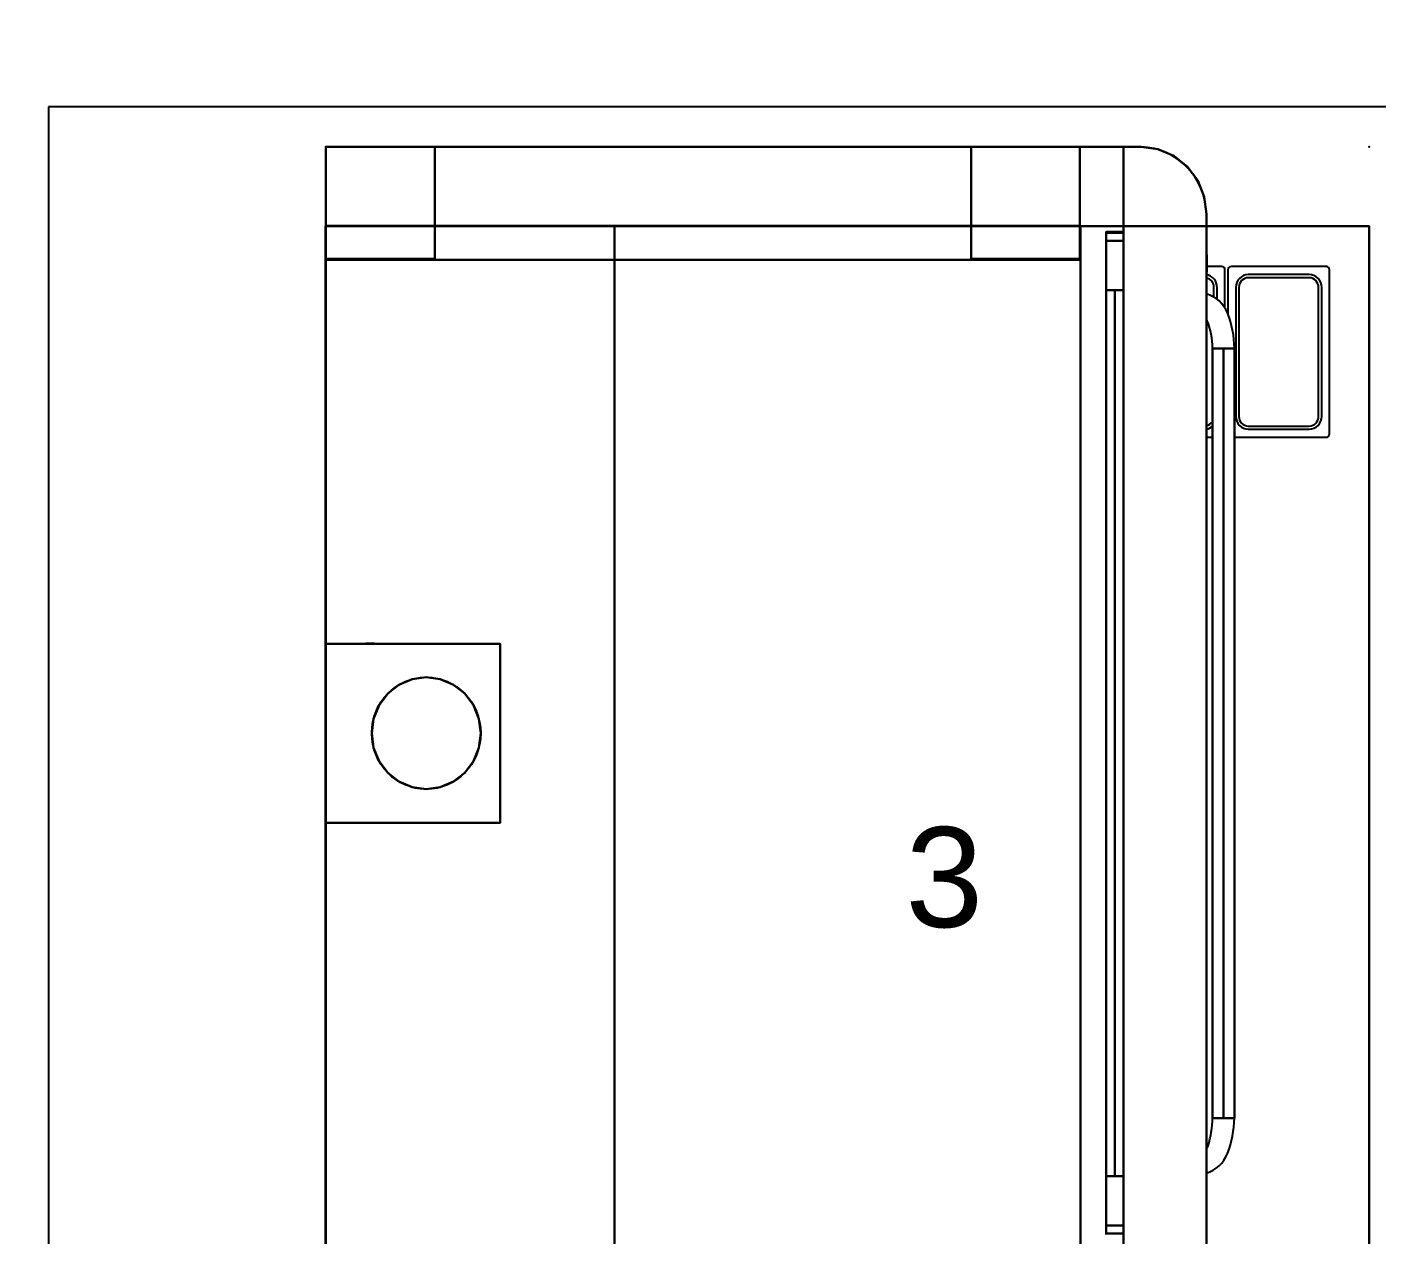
# Model space of a CAD drawing. Header units: millimetres. Extents: x 45 to 25350, y 77 to 5059.
# Drawn here: x 22147.4 to 22316, y 4208.2 to 4359.1 of the extents above; entities that cross this region are included whole.
import ezdxf
from ezdxf.enums import TextEntityAlignment as Align

# ---------------------------------------------------------------- set-up
doc = ezdxf.new("R2010")
doc.units = ezdxf.units.MM
doc.header["$LTSCALE"] = 5
for name, color, linetype in [('200-EquipBlack-3d', 250, 'Continuous'), ('200-EquipBorder-2d', 9, 'Continuous'), ('200-EquipGlass-3D', 140, 'Continuous'), ('200-EquipID-2d', 7, 'Continuous'), ('200-EquipInternal-2d', 252, 'Continuous'), ('200-EquipOrange-3d', 30, 'Continuous'), ('200-EquipRed-3d', 1, 'Continuous'), ('200-EquipSteel-3d', 9, 'Continuous'), ('200-EquipYellow-3D', 2, 'Continuous'), ('HG-001 Duvar', 6, 'Continuous')]:
    doc.layers.add(name, color=color, linetype=linetype)
doc.layers.add('200-InsPoint-3D', color=3, linetype='Continuous', plot=False)
doc.styles.add('ARIAL', font='ARIALUNI.TTF', dxfattribs={"height": 1})
doc.styles.add('ROMANS', font='micross.ttf')

# ---------------------------------------------------------------- blocks, each defined once
blk = doc.blocks.new('SVE_DOOR_P600')
at = {"layer": '200-EquipGlass-3D', "extrusion": (0, -1, 0)}
for p, q in [((181, -10.1, -61.4), (159.8, -10.1, -82.6)), ((173.2, -10.1, -62.1), (160.5, -10.1, -74.9)), ((180.3, -10.1, -69.2), (167.6, -10.1, -81.9)), ((888.3, -10.1, -91.4), (867.1, -10.1, -112.6)), ((880.5, -10.1, -92.1), (867.8, -10.1, -104.8)), ((887.6, -10.1, -99.2), (874.8, -10.1, -111.9))]:
    blk.add_line(p, q, dxfattribs=at)
at = {"layer": '200-EquipGlass-3D'}
blk.add_3dface([(55, -10, -137.9), (1045, -10, -137.9), (1045, -10, -46.4), (55, -10, -46.4)], dxfattribs=at)
at = {"layer": '200-EquipSteel-3d', "extrusion": (-1, 0, 0)}
blk.add_circle((134.6, -222.5, -120.1), 12.5, dxfattribs=at)
at = {"layer": '200-EquipSteel-3d'}
for points, invisible_edges in [([(1100, 0), (1045, 0, -46.4), (55, 0, -46.4), (0, 0)], 5), ([(0, 0, -192.8), (55, 0, -137.9), (1045, 0, -137.9), (1100, 0, -192.8)], 5), ([(0, 0), (55, 0, -46.4), (55, 0, -137.9), (0, 0, -192.8)], 5), ([(1045, 0, -137.9), (1045, 0, -46.4), (1100, 0), (1100, 0, -192.8)], 10), ([(1100, -20), (1045, -20, -46.4), (55, -20, -46.4), (0, -20)], 5), ([(0, -20, -192.8), (55, -20, -137.9), (1045, -20, -137.9), (1100, -20, -192.8)], 5), ([(0, -20), (55, -20, -46.4), (55, -20, -137.9), (0, -20, -192.8)], 5), ([(1045, -20, -137.9), (1045, -20, -46.4), (1100, -20), (1100, -20, -192.8)], 10), ([(120.1, -122.5, -219.3), (979.9, -122.5, -219.3), (979.9, -122.1, -222.5), (120.1, -122.1, -222.5)], 1), ([(120.1, -122.1, -222.5), (979.9, -122.1, -222.5), (979.9, -122.5, -225.8), (120.1, -122.5, -225.8)], 4), ([(120.1, -123.8, -216.3), (979.9, -123.8, -216.3), (979.9, -122.5, -219.3), (120.1, -122.5, -219.3)], 5), ([(120.1, -122.5, -225.8), (979.9, -122.5, -225.8), (979.9, -123.8, -228.8), (120.1, -123.8, -228.8)], 5), ([(120.1, -125.8, -213.7), (979.9, -125.8, -213.7), (979.9, -123.8, -216.3), (120.1, -123.8, -216.3)], 5), ([(120.1, -123.8, -228.8), (979.9, -123.8, -228.8), (979.9, -125.8, -231.4), (120.1, -125.8, -231.4)], 5), ([(120.1, -128.3, -211.7), (979.9, -128.3, -211.7), (979.9, -125.8, -213.7), (120.1, -125.8, -213.7)], 5), ([(120.1, -125.8, -231.4), (979.9, -125.8, -231.4), (979.9, -128.3, -233.4), (120.1, -128.3, -233.4)], 5), ([(120.1, -131.4, -210.5), (979.9, -131.4, -210.5), (979.9, -128.3, -211.7), (120.1, -128.3, -211.7)], 5), ([(120.1, -128.3, -233.4), (979.9, -128.3, -233.4), (979.9, -131.4, -234.6), (120.1, -131.4, -234.6)], 5), ([(120.1, -134.6, -210), (979.9, -134.6, -210), (979.9, -131.4, -210.5), (120.1, -131.4, -210.5)], 4), ([(120.1, -131.4, -234.6), (979.9, -131.4, -234.6), (979.9, -134.6, -235), (120.1, -134.6, -235)], 1), ([(120.1, -137.8, -210.5), (979.9, -137.8, -210.5), (979.9, -134.6, -210), (120.1, -134.6, -210)], 1), ([(120.1, -134.6, -235), (979.9, -134.6, -235), (979.9, -137.8, -234.6), (120.1, -137.8, -234.6)], 4), ([(120.1, -140.8, -211.7), (979.9, -140.8, -211.7), (979.9, -137.8, -210.5), (120.1, -137.8, -210.5)], 5), ([(120.1, -137.8, -234.6), (979.9, -137.8, -234.6), (979.9, -140.8, -233.4), (120.1, -140.8, -233.4)], 5), ([(120.1, -143.4, -213.7), (979.9, -143.4, -213.7), (979.9, -140.8, -211.7), (120.1, -140.8, -211.7)], 5), ([(120.1, -140.8, -233.4), (979.9, -140.8, -233.4), (979.9, -143.4, -231.4), (120.1, -143.4, -231.4)], 5), ([(120.1, -145.4, -216.3), (979.9, -145.4, -216.3), (979.9, -143.4, -213.7), (120.1, -143.4, -213.7)], 5), ([(120.1, -143.4, -231.4), (979.9, -143.4, -231.4), (979.9, -145.4, -228.8), (120.1, -145.4, -228.8)], 5), ([(120.1, -146.7, -219.3), (979.9, -146.7, -219.3), (979.9, -145.4, -216.3), (120.1, -145.4, -216.3)], 5), ([(120.1, -145.4, -228.8), (979.9, -145.4, -228.8), (979.9, -146.7, -225.8), (120.1, -146.7, -225.8)], 5), ([(120.1, -147.1, -222.5), (979.9, -147.1, -222.5), (979.9, -146.7, -219.3), (120.1, -146.7, -219.3)], 4), ([(120.1, -146.7, -225.8), (979.9, -146.7, -225.8), (979.9, -147.1, -222.5), (120.1, -147.1, -222.5)], 1)]:
    blk.add_3dface(points, dxfattribs=dict(at, invisible_edges=invisible_edges))
for points in [[(0, 0), (0, -20), (1100, -20), (1100, 0)], [(1100, 0, -192.8), (1100, -20, -192.8), (0, -20, -192.8), (0, 0, -192.8)], [(0, -20, -192.8), (0, 0, -192.8), (0, 0), (0, -20)], [(55, 0, -46.4), (55, -20, -46.4), (55, -20, -137.9), (55, 0, -137.9)], [(55, -20, -137.9), (55, 0, -137.9), (1045, 0, -137.9), (1045, -20, -137.9)], [(1045, -20, -46.4), (1045, 0, -46.4), (55, 0, -46.4), (55, -20, -46.4)], [(1045, 0, -137.9), (1045, -20, -137.9), (1045, -20, -46.4), (1045, 0, -46.4)], [(1100, 0), (1100, -20), (1100, -20, -192.8), (1100, 0, -192.8)]]:
    blk.add_3dface(points, dxfattribs=at)
blk = doc.blocks.new('SVE_COVER_UP')
at = {"layer": '200-EquipBlack-3d', "extrusion": (-1, 0, 0), "elevation": -719.9}
for points in [[(47, 134.3), (51, 136.6), (55, 134.3), (55, 129.7), (51, 127.4), (47, 129.7), (47, 134.3)], [(47, 132.7), (55, 132.7)], [(55, 131.3), (47, 131.3)], [(47, 109.3), (51, 111.6), (55, 109.3), (55, 104.7), (51, 102.4), (47, 104.7), (47, 109.3)], [(47, 107.7), (55, 107.7)], [(55, 106.3), (47, 106.3)]]:
    blk.add_lwpolyline(points, dxfattribs=at)
at = {"layer": '200-EquipBlack-3d', "extrusion": (1, 0, 0), "elevation": 920.1}
for points in [[(-47, 134.3), (-51, 136.6), (-55, 134.3), (-55, 129.7), (-51, 127.4), (-47, 129.7), (-47, 134.3)], [(-47, 132.7), (-55, 132.7)], [(-55, 131.3), (-47, 131.3)], [(-47, 109.3), (-51, 111.6), (-55, 109.3), (-55, 104.7), (-51, 102.4), (-47, 104.7), (-47, 109.3)], [(-47, 107.7), (-55, 107.7)], [(-55, 106.3), (-47, 106.3)]]:
    blk.add_lwpolyline(points, dxfattribs=at)
at = {"layer": '200-EquipBlack-3d', "extrusion": (-1, 0, 0)}
for centre in [(51, 132, -719.9), (51, 107, -719.9)]:
    blk.add_circle(centre, 5.25, dxfattribs=at)
at = {"layer": '200-EquipBlack-3d', "extrusion": (1, 0, 0)}
for centre in [(-51, 132, 920.1), (-51, 107, 920.1)]:
    blk.add_circle(centre, 5.25, dxfattribs=at)
at = {"layer": '200-EquipOrange-3d'}
blk.add_3dface([(1339.5, -1010.4, 30.8), (1354.5, -1010.4, 30.8), (1354.5, -1010.4, 24.7), (1342.1, -1010.4, 24.7)], dxfattribs=at)
at = {"layer": '200-EquipRed-3d'}
blk.add_3dface([(1335.2, -1010.4, 40.5), (1354.5, -1010.4, 40.5), (1354.5, -1010.4, 34), (1338, -1010.4, 34)], dxfattribs=at)
at = {"layer": '200-EquipSteel-3d'}
for points in [[(0, -915), (0, -915, 95), (0, 0, 95), (0, 0)], [(0, 0), (0, 0, 95), (1475, 0, 95), (1475, 0)], [(0, 0), (1475, 0), (1475, -915), (0, -915)], [(0, -915, 95), (0, 0, 95), (1475, 0, 95), (1475, -915, 95)], [(720, 0, 95), (720, 0, 161.5), (720, -200, 161.5), (720, -200, 95)], [(720, 0, 95), (720, 0, 161.5), (920, 0, 161.5), (920, 0, 95)], [(720, -200, 161.5), (720, 0, 161.5), (920, 0, 161.5), (920, -200, 161.5)], [(920, 0, 95), (920, 0, 161.5), (920, -200, 161.5), (920, -200, 95)], [(1475, -915), (1475, -915, 95), (1475, 0, 95), (1475, 0)], [(720, -200, 95), (720, -200, 161.5), (920, -200, 161.5), (920, -200, 95)], [(0, -915), (0, -915, 95), (1475, -915, 95), (1475, -915)], [(0, -935, 0), (0, -935, 95), (0, -915, 95), (0, -915, 0)], [(1475, -915, 0), (1475, -915, 95), (1475, -935, 95), (1475, -935, 0)], [(1400, -1010, 0), (1400, -1010, 95), (75, -1010, 95), (75, -1010, 0)]]:
    blk.add_3dface(points, dxfattribs=at)
for points, invisible_edges in [([(803.8, -54.6, 161.5), (803.8, -54.6, 200), (788.8, -60.9, 200), (788.8, -60.9, 161.5)], 5), ([(820, -52.5, 161.5), (820, -52.5, 200), (803.8, -54.6, 200), (803.8, -54.6, 161.5)], 4), ([(836.2, -54.6, 161.5), (836.2, -54.6, 200), (820, -52.5, 200), (820, -52.5, 161.5)], 1), ([(851.3, -60.9, 161.5), (851.3, -60.9, 200), (836.2, -54.6, 200), (836.2, -54.6, 161.5)], 5), ([(775.8, -70.8, 161.5), (775.8, -70.8, 200), (765.9, -83.7, 200), (765.9, -83.7, 161.5)], 5), ([(788.8, -60.9, 161.5), (788.8, -60.9, 200), (775.8, -70.8, 200), (775.8, -70.8, 161.5)], 5), ([(864.2, -70.8, 161.5), (864.2, -70.8, 200), (851.3, -60.9, 200), (851.3, -60.9, 161.5)], 5), ([(874.1, -83.7, 161.5), (874.1, -83.7, 200), (864.2, -70.8, 200), (864.2, -70.8, 161.5)], 5), ([(765.9, -83.7, 161.5), (765.9, -83.7, 200), (759.6, -98.8, 200), (759.6, -98.8, 161.5)], 5), ([(880.4, -98.8, 161.5), (880.4, -98.8, 200), (874.1, -83.7, 200), (874.1, -83.7, 161.5)], 5), ([(759.6, -98.8, 161.5), (759.6, -98.8, 200), (757.5, -115, 200), (757.5, -115, 161.5)], 1), ([(882.5, -115, 161.5), (882.5, -115, 200), (880.4, -98.8, 200), (880.4, -98.8, 161.5)], 4), ([(757.5, -115, 161.5), (757.5, -115, 200), (759.6, -131.2, 200), (759.6, -131.2, 161.5)], 4), ([(880.4, -131.2, 161.5), (880.4, -131.2, 200), (882.5, -115, 200), (882.5, -115, 161.5)], 1), ([(759.6, -131.2, 161.5), (759.6, -131.2, 200), (765.9, -146.2, 200), (765.9, -146.2, 161.5)], 5), ([(874.1, -146.2, 161.5), (874.1, -146.2, 200), (880.4, -131.2, 200), (880.4, -131.2, 161.5)], 5), ([(765.9, -146.2, 161.5), (765.9, -146.2, 200), (775.8, -159.2, 200), (775.8, -159.2, 161.5)], 5), ([(864.2, -159.2, 161.5), (864.2, -159.2, 200), (874.1, -146.2, 200), (874.1, -146.2, 161.5)], 5), ([(775.8, -159.2, 161.5), (775.8, -159.2, 200), (788.8, -169.1, 200), (788.8, -169.1, 161.5)], 5), ([(851.3, -169.1, 161.5), (851.3, -169.1, 200), (864.2, -159.2, 200), (864.2, -159.2, 161.5)], 5), ([(788.8, -169.1, 161.5), (788.8, -169.1, 200), (803.8, -175.4, 200), (803.8, -175.4, 161.5)], 5), ([(803.8, -175.4, 161.5), (803.8, -175.4, 200), (820, -177.5, 200), (820, -177.5, 161.5)], 1), ([(820, -177.5, 161.5), (820, -177.5, 200), (836.2, -175.4, 200), (836.2, -175.4, 161.5)], 4), ([(836.2, -175.4, 161.5), (836.2, -175.4, 200), (851.3, -169.1, 200), (851.3, -169.1, 161.5)], 5), ([(0, -915, 0), (0, -935, 0), (1475, -935, 0), (1475, -915, 0)], 2), ([(0, -915, 95), (0, -935, 95), (1475, -935, 95), (1475, -915, 95)], 2), ([(2.6, -954.4, 0), (1472.4, -954.4, 0), (1475, -935, 0), (0, -935, 0)], 5), ([(2.6, -954.4, 95), (1472.4, -954.4, 95), (1475, -935, 95), (0, -935, 95)], 5), ([(2.6, -954.4, 0), (2.6, -954.4, 95), (0, -935, 95), (0, -935, 0)], 1), ([(1475, -935, 0), (1475, -935, 95), (1472.4, -954.4, 95), (1472.4, -954.4, 0)], 4), ([(10, -972.5, 0), (1465, -972.5, 0), (1472.4, -954.4, 0), (2.6, -954.4, 0)], 5), ([(10, -972.5, 95), (1465, -972.5, 95), (1472.4, -954.4, 95), (2.6, -954.4, 95)], 5), ([(10, -972.5, 0), (10, -972.5, 95), (2.6, -954.4, 95), (2.6, -954.4, 0)], 5), ([(1472.4, -954.4, 0), (1472.4, -954.4, 95), (1465, -972.5, 95), (1465, -972.5, 0)], 5), ([(22, -988, 0), (1453, -988, 0), (1465, -972.5, 0), (10, -972.5, 0)], 5), ([(22, -988, 95), (1453, -988, 95), (1465, -972.5, 95), (10, -972.5, 95)], 5), ([(22, -988, 0), (22, -988, 95), (10, -972.5, 95), (10, -972.5, 0)], 4), ([(1465, -972.5, 0), (1465, -972.5, 95), (1453, -988, 95), (1453, -988, 0)], 1), ([(37.5, -1000, 0), (1437.5, -1000, 0), (1453, -988, 0), (22, -988, 0)], 5), ([(37.5, -1000, 95), (1437.5, -1000, 95), (1453, -988, 95), (22, -988, 95)], 5), ([(37.5, -1000, 0), (37.5, -1000, 95), (22, -988, 95), (22, -988, 0)], 1), ([(1453, -988, 0), (1453, -988, 95), (1437.5, -1000, 95), (1437.5, -1000, 0)], 4), ([(55.6, -1007.4, 0), (1419.4, -1007.4, 0), (1437.5, -1000, 0), (37.5, -1000, 0)], 5), ([(55.6, -1007.4, 95), (1419.4, -1007.4, 95), (1437.5, -1000, 95), (37.5, -1000, 95)], 5), ([(55.6, -1007.4, 0), (55.6, -1007.4, 95), (37.5, -1000, 95), (37.5, -1000, 0)], 5), ([(75, -1010, 0), (1400, -1010, 0), (1419.4, -1007.4, 0), (55.6, -1007.4, 0)], 4), ([(75, -1010, 95), (1400, -1010, 95), (1419.4, -1007.4, 95), (55.6, -1007.4, 95)], 4), ([(75, -1010, 0), (75, -1010, 95), (55.6, -1007.4, 95), (55.6, -1007.4, 0)], 4), ([(1419.4, -1007.4, 0), (1419.4, -1007.4, 95), (1400, -1010, 95), (1400, -1010, 0)], 1), ([(1437.5, -1000, 0), (1437.5, -1000, 95), (1419.4, -1007.4, 95), (1419.4, -1007.4, 0)], 5)]:
    blk.add_3dface(points, dxfattribs=dict(at, invisible_edges=invisible_edges))
at = {"layer": '200-EquipYellow-3D'}
blk.add_3dface([(1343.6, -1010.4, 21.5), (1354.5, -1010.4, 21.5), (1354.5, -1010.4, 15.9), (1346, -1010.4, 15.9)], dxfattribs=at)
blk = doc.blocks.new('SVE_COVER_DOWN')
at = {"layer": '200-EquipSteel-3d'}
for points in [[(0, 0), (0, 0, 95), (0, -915, 95), (0, -915)], [(0, 0), (0, 0, 95), (1475, 0, 95), (1475, 0)], [(0, 0, 95), (1475, 0, 95), (1475, -915, 95), (0, -915, 95)], [(0, -915), (0, 0), (1475, 0), (1475, -915)], [(1475, 0), (1475, 0, 95), (1475, -915, 95), (1475, -915)], [(0, -915), (0, -915, 95), (1475, -915, 95), (1475, -915)]]:
    blk.add_3dface(points, dxfattribs=at)
blk = doc.blocks.new('P600_3')
at = {"layer": '200-EquipBlack-3d', "extrusion": (1, 0, 0), "elevation": 1475.1}
for points in [[(-15.7, 842.4), (-15.7, 842.4), (-16.2, 842.4, -0.38302), (-16.6, 842.8), (-16.6, 843.3, 0.136183), (-17.4, 843.3), (-17.4, 842.8, -0.38302), (-17.8, 842.4), (-18.3, 842.4, 0.136183), (-18.3, 841.6), (-17.8, 841.6, -0.38302), (-17.4, 841.2), (-17.4, 840.7, 0.136183), (-16.6, 840.7), (-16.6, 841.2, -0.38302), (-16.2, 841.6), (-15.7, 841.6, 0.136183)], [(-15.7, 1108.4), (-15.7, 1108.4), (-16.2, 1108.4, -0.38302), (-16.6, 1108.8), (-16.6, 1109.3, 0.136183), (-17.4, 1109.3), (-17.4, 1108.8, -0.38302), (-17.8, 1108.4), (-18.3, 1108.4, 0.136183), (-18.3, 1107.6), (-17.8, 1107.6, -0.38302), (-17.4, 1107.2), (-17.4, 1106.7, 0.136183), (-16.6, 1106.7), (-16.6, 1107.2, -0.38302), (-16.2, 1107.6), (-15.7, 1107.6, 0.136183)], [(-15.7, 1142.4), (-15.7, 1142.4), (-16.2, 1142.4, -0.38302), (-16.6, 1142.8), (-16.6, 1143.3, 0.136183), (-17.4, 1143.3), (-17.4, 1142.8, -0.38302), (-17.8, 1142.4), (-18.3, 1142.4, 0.136183), (-18.3, 1141.6), (-17.8, 1141.6, -0.38302), (-17.4, 1141.2), (-17.4, 1140.7, 0.136183), (-16.6, 1140.7), (-16.6, 1141.2, -0.38302), (-16.2, 1141.6), (-15.7, 1141.6, 0.136183)], [(-15.7, 1408.4), (-15.7, 1408.4), (-16.2, 1408.4, -0.38302), (-16.6, 1408.8), (-16.6, 1409.3, 0.136183), (-17.4, 1409.3), (-17.4, 1408.8, -0.38302), (-17.8, 1408.4), (-18.3, 1408.4, 0.136183), (-18.3, 1407.6), (-17.8, 1407.6, -0.38302), (-17.4, 1407.2), (-17.4, 1406.7, 0.136183), (-16.6, 1406.7), (-16.6, 1407.2, -0.38302), (-16.2, 1407.6), (-15.7, 1407.6, 0.136183)], [(-15.7, 1442.4), (-15.7, 1442.4), (-16.2, 1442.4, -0.38302), (-16.6, 1442.8), (-16.6, 1443.3, 0.136183), (-17.4, 1443.3), (-17.4, 1442.8, -0.38302), (-17.8, 1442.4), (-18.3, 1442.4, 0.136183), (-18.3, 1441.6), (-17.8, 1441.6, -0.38302), (-17.4, 1441.2), (-17.4, 1440.7, 0.136183), (-16.6, 1440.7), (-16.6, 1441.2, -0.38302), (-16.2, 1441.6), (-15.7, 1441.6, 0.136183)], [(-15.7, 1708.4), (-15.7, 1708.4), (-16.2, 1708.4, -0.38302), (-16.6, 1708.8), (-16.6, 1709.3, 0.136183), (-17.4, 1709.3), (-17.4, 1708.8, -0.38302), (-17.8, 1708.4), (-18.3, 1708.4, 0.136183), (-18.3, 1707.6), (-17.8, 1707.6, -0.38302), (-17.4, 1707.2), (-17.4, 1706.7, 0.136183), (-16.6, 1706.7), (-16.6, 1707.2, -0.38302), (-16.2, 1707.6), (-15.7, 1707.6, 0.136183)], [(-876.7, 842.4), (-876.7, 842.4), (-877.2, 842.4, -0.38302), (-877.6, 842.8), (-877.6, 843.3, 0.136183), (-878.4, 843.3), (-878.4, 842.8, -0.38302), (-878.8, 842.4), (-879.3, 842.4, 0.136183), (-879.3, 841.6), (-878.8, 841.6, -0.38302), (-878.4, 841.2), (-878.4, 840.7, 0.136183), (-877.6, 840.7), (-877.6, 841.2, -0.38302), (-877.2, 841.6), (-876.7, 841.6, 0.136183)], [(-876.7, 1108.4), (-876.7, 1108.4), (-877.2, 1108.4, -0.38302), (-877.6, 1108.8), (-877.6, 1109.3, 0.136183), (-878.4, 1109.3), (-878.4, 1108.8, -0.38302), (-878.8, 1108.4), (-879.3, 1108.4, 0.136183), (-879.3, 1107.6), (-878.8, 1107.6, -0.38302), (-878.4, 1107.2), (-878.4, 1106.7, 0.136183), (-877.6, 1106.7), (-877.6, 1107.2, -0.38302), (-877.2, 1107.6), (-876.7, 1107.6, 0.136183)], [(-876.7, 1142.4), (-876.7, 1142.4), (-877.2, 1142.4, -0.38302), (-877.6, 1142.8), (-877.6, 1143.3, 0.136183), (-878.4, 1143.3), (-878.4, 1142.8, -0.38302), (-878.8, 1142.4), (-879.3, 1142.4, 0.136183), (-879.3, 1141.6), (-878.8, 1141.6, -0.38302), (-878.4, 1141.2), (-878.4, 1140.7, 0.136183), (-877.6, 1140.7), (-877.6, 1141.2, -0.38302), (-877.2, 1141.6), (-876.7, 1141.6, 0.136183)], [(-876.7, 1408.4), (-876.7, 1408.4), (-877.2, 1408.4, -0.38302), (-877.6, 1408.8), (-877.6, 1409.3, 0.136183), (-878.4, 1409.3), (-878.4, 1408.8, -0.38302), (-878.8, 1408.4), (-879.3, 1408.4, 0.136183), (-879.3, 1407.6), (-878.8, 1407.6, -0.38302), (-878.4, 1407.2), (-878.4, 1406.7, 0.136183), (-877.6, 1406.7), (-877.6, 1407.2, -0.38302), (-877.2, 1407.6), (-876.7, 1407.6, 0.136183)], [(-876.7, 1442.4), (-876.7, 1442.4), (-877.2, 1442.4, -0.38302), (-877.6, 1442.8), (-877.6, 1443.3, 0.136183), (-878.4, 1443.3), (-878.4, 1442.8, -0.38302), (-878.8, 1442.4), (-879.3, 1442.4, 0.136183), (-879.3, 1441.6), (-878.8, 1441.6, -0.38302), (-878.4, 1441.2), (-878.4, 1440.7, 0.136183), (-877.6, 1440.7), (-877.6, 1441.2, -0.38302), (-877.2, 1441.6), (-876.7, 1441.6, 0.136183)], [(-876.7, 1708.4), (-876.7, 1708.4), (-877.2, 1708.4, -0.38302), (-877.6, 1708.8), (-877.6, 1709.3, 0.136183), (-878.4, 1709.3), (-878.4, 1708.8, -0.38302), (-878.8, 1708.4), (-879.3, 1708.4, 0.136183), (-879.3, 1707.6), (-878.8, 1707.6, -0.38302), (-878.4, 1707.2), (-878.4, 1706.7, 0.136183), (-877.6, 1706.7), (-877.6, 1707.2, -0.38302), (-877.2, 1707.6), (-876.7, 1707.6, 0.136183)]]:
    blk.add_lwpolyline(points, format="xyb", close=True, dxfattribs=at)
at = {"layer": '200-EquipBlack-3d', "extrusion": (1, 0, 0)}
for centre in [(-17, 842, 1475.1), (-17, 1108, 1475.1), (-17, 1142, 1475.1), (-17, 1408, 1475.1), (-17, 1442, 1475.1), (-17, 1708, 1475.1), (-878, 842, 1475.1), (-878, 1108, 1475.1), (-878, 1142, 1475.1), (-878, 1408, 1475.1), (-878, 1442, 1475.1), (-878, 1708, 1475.1)]:
    blk.add_circle(centre, 4.75, dxfattribs=at)
at = {"layer": '200-EquipBlack-3d'}
for points in [[(1475, -125, 130), (1350, -125, 130), (1350, 0, 130), (1475, 0, 130)], [(1350, -125, 211), (1350, 0, 211), (1350, 0, 648.7), (1350, -125, 648.7)], [(1475, -125, 730), (1350, -125, 730), (1350, 0, 730), (1475, 0, 730)], [(1350, -125, 130), (1350, 0, 130), (1350, 0, 169), (1350, -125, 169)], [(1475, -125, 130), (1475, 0, 130), (1475, 0, 730), (1475, -125, 730)], [(1350, -865, 211), (1350, -740, 211), (1350, -740, 648.7), (1350, -865, 648.7)], [(1475, -865, 130), (1350, -865, 130), (1350, -740, 130), (1475, -740, 130)], [(1475, -865, 730), (1350, -865, 730), (1350, -740, 730), (1475, -740, 730)], [(1350, -865, 130), (1350, -740, 130), (1350, -740, 169), (1350, -865, 169)], [(1350, -865, 691), (1350, -740, 691), (1350, -740, 730), (1350, -865, 730)], [(1475, -865, 130), (1475, -740, 130), (1475, -740, 730), (1475, -865, 730)]]:
    blk.add_3dface(points, dxfattribs=at)
for points, invisible_edges in [([(1350, 0, 130), (1350, 0, 169), (1387, 0, 169), (1475, 0, 130)], 4), ([(1475, 0, 211), (1350, 0, 211), (1350, 0, 648.7), (1475, 0, 649)], 5), ([(1475, 0, 730), (1387, 0, 691), (1350, 0, 691), (1350, 0, 730)], 1), ([(1387, 0, 169), (1475, 0, 130), (1475, 0, 211), (1387, 0, 211)], 5), ([(1387, 0, 649), (1475, 0, 649), (1475, 0, 730), (1387, 0, 691)], 5), ([(1475, -125, 211), (1350, -125, 211), (1350, -125, 648.7), (1475, -125, 649)], 5), ([(1350, -125, 130), (1350, -125, 169), (1387, -125, 169), (1475, -125, 130)], 4), ([(1475, -125, 730), (1387, -125, 691), (1350, -125, 691), (1350, -125, 730)], 1), ([(1387, -125, 169), (1475, -125, 130), (1475, -125, 211), (1387, -125, 211)], 5), ([(1387, -125, 649), (1475, -125, 649), (1475, -125, 730), (1387, -125, 691)], 5), ([(1350, -740, 130), (1350, -740, 169), (1387, -740, 169), (1475, -740, 130)], 4), ([(1475, -740, 211), (1350, -740, 211), (1350, -740, 648.7), (1475, -740, 649)], 5), ([(1475, -740, 730), (1387, -740, 691), (1350, -740, 691), (1350, -740, 730)], 1), ([(1387, -740, 169), (1475, -740, 130), (1475, -740, 211), (1387, -740, 211)], 5), ([(1387, -740, 649), (1475, -740, 649), (1475, -740, 730), (1387, -740, 691)], 5), ([(1475, -865, 211), (1350, -865, 211), (1350, -865, 648.7), (1475, -865, 649)], 5), ([(1350, -865, 130), (1350, -865, 169), (1387, -865, 169), (1475, -865, 130)], 4), ([(1475, -865, 730), (1387, -865, 691), (1350, -865, 691), (1350, -865, 730)], 1), ([(1387, -865, 169), (1475, -865, 130), (1475, -865, 211), (1387, -865, 211)], 5), ([(1387, -865, 649), (1475, -865, 649), (1475, -865, 730), (1387, -865, 691)], 5)]:
    blk.add_3dface(points, dxfattribs=dict(at, invisible_edges=invisible_edges))
at = {"layer": '200-EquipBorder-2d'}
blk.add_lwpolyline([(0, 0), (1475, 0), (1475, -935), (1475, -935, -0.401752), (1400, -1010), (1386.5, -1010), (1386.5, -1196.9), (88.5, -1196.9), (88.5, -1010), (75, -1010, -0.414214), (0, -935)], format="xyb", close=True, dxfattribs=at)
at = {"layer": '200-EquipInternal-2d'}
for points in [[(720, 0), (720, -200), (920, -200), (920, 0)], [(88.5, -1010), (1386.5, -1010)], [(1150.6, -1010), (1150.6, -1017.1)]]:
    blk.add_lwpolyline(points, dxfattribs=at)
for points in [[(328.5, -1010, 0.229279), (350.4, -1034.2, 0.093085), (390.1, -1042.1), (1249.9, -1042.1, 0.098776), (1289.6, -1034.2, 0.234223), (1310.7, -1010)], [(355.5, -1010, 0.061856), (359.1, -1012, 0.070536), (390.1, -1017.1), (1249.9, -1017.1, 0.100042), (1280.9, -1010.8, 0.040861), (1282.5, -1010)], [(1159.8, -1010, 0.137258), (1162.9, -1017.1, 0.137258)], [(1163.4, -1010, 0.208241), (1168.4, -1017.1, 0.208241)], [(1295.1, -1031.3), (1337.8, -1031.3, 0.414214), (1341.4, -1027.7), (1341.4, -1010)], [(1304.8, -1022.3), (1318, -1022.3, 0.372199), (1332.3, -1010, 0.372199)], [(1307.1, -1018.7), (1318, -1018.7, 0.358298), (1328.6, -1010, 0.358298)], [(1150.6, -1042.1), (1150.6, -1147.7, 0.414214), (1154.2, -1151.3), (1337.8, -1151.3, 0.414214), (1341.4, -1147.7), (1341.4, -1038.3, 0.414214), (1337.8, -1034.7), (1288.4, -1034.7)]]:
    blk.add_lwpolyline(points, format="xyb", dxfattribs=at)
for points in [[(1332.4, -1127.9), (1332.4, -1058.1, 0.414214), (1318, -1043.7), (1174, -1043.7, 0.414214), (1159.6, -1058.1), (1159.6, -1127.9, 0.414214), (1174, -1142.3), (1318, -1142.3, 0.414214)], [(1328.8, -1127.9), (1328.8, -1058.1, 0.414214), (1318, -1047.3), (1174, -1047.3, 0.414214), (1163.2, -1058.1), (1163.2, -1127.9, 0.414214), (1174, -1138.7), (1318, -1138.7, 0.414214)]]:
    blk.add_lwpolyline(points, format="xyb", close=True, dxfattribs=at)
blk.add_circle((820, -115), 62.5, dxfattribs=at)
at = {"layer": '200-EquipSteel-3d'}
for points in [[(0, -915, 825), (0, 0, 825), (1475, 0, 825), (1475, -915, 825)], [(0, 0, 825), (0, 0, 1125), (1475, 0, 1125), (1475, 0, 825)], [(0, 0, 1125), (0, 0, 1425), (1475, 0, 1425), (1475, 0, 1125)], [(0, 0, 1725), (1475, 0, 1725), (1475, -915, 1725), (0, -915, 1725)], [(0, 0, 1425), (0, 0, 1725), (1475, 0, 1725), (1475, 0, 1425)], [(0, 0, 1725), (1475, 0, 1725), (1475, -915, 1725), (0, -915, 1725)], [(88.5, -865.5, 175), (1386.5, -865.5, 175), (1386.5, 0.5, 175), (88.5, 0.5, 175)], [(88.5, -865.5, 205), (1386.5, -865.5, 205), (1386.5, 0.5, 205), (88.5, 0.5, 205)], [(1386.5, 0.5, 205), (1386.5, 0.5, 175), (88.5, 0.5, 175), (88.5, 0.5, 205)], [(1349, 0.2, 211), (1349, 0.2, 227.5), (1349, -865.2, 227.5), (1349, -865.2, 211)], [(1349, 0.2, 152.5), (1349, 0.2, 169), (1349, -865.2, 169), (1349, -865.2, 152.5)], [(1387, 0.2, 211), (1387, -865.2, 211), (1349, -865.2, 211), (1349, 0.2, 211)], [(1387, 0.2, 169), (1387, -865.2, 169), (1349, -865.2, 169), (1349, 0.2, 169)], [(1349, 0.2, 691), (1349, 0.2, 707.5), (1349, -865.2, 707.5), (1349, -865.2, 691)], [(1349, 0.2, 632.5), (1349, 0.2, 649), (1349, -865.2, 649), (1349, -865.2, 632.5)], [(1387, 0.2, 691), (1387, -865.2, 691), (1349, -865.2, 691), (1349, 0.2, 691)], [(1387, 0.2, 649), (1387, -865.2, 649), (1349, -865.2, 649), (1349, 0.2, 649)], [(1386.5, -865.5, 175), (1386.5, -865.5, 205), (1386.5, 0.5, 205), (1386.5, 0.5, 175)], [(1387, -865.2, 169), (1387, -865.2, 211), (1387, 0.2, 211), (1387, 0.2, 169)], [(1387, -865.2, 649), (1387, -865.2, 691), (1387, 0.2, 691), (1387, 0.2, 649)], [(1475, 0, 825), (1475, 0, 1125), (1475, -895, 1125), (1475, -895, 825)], [(1475, 0, 1125), (1475, 0, 1425), (1475, -895, 1425), (1475, -895, 1125)], [(1475, 0, 1425), (1475, 0, 1725), (1475, -895, 1725), (1475, -895, 1425)], [(1386.5, -330.9, 685), (1386.5, -330.9, 655), (88.5, -330.9, 655), (88.5, -330.9, 685)], [(1386.5, -1196.9, 655), (1386.5, -1196.9, 685), (1386.5, -330.9, 685), (1386.5, -330.9, 655)], [(88.5, -865.5, 205), (88.5, -865.5, 175), (1386.5, -865.5, 175), (1386.5, -865.5, 205)], [(260, -895, 825), (260, -895, 1725), (1380, -895, 1725), (1380, -895, 825)], [(261, -915, 1080.5), (261, -915, 1170.5), (261, -895, 1170.5), (261, -895, 1080.5)], [(261, -895, 1080.5), (261, -915, 1080.5), (1379, -915, 1080.5), (1379, -895, 1080.5)], [(261, -895, 869.5), (261, -895, 825), (261, -915, 825), (261, -915, 869.5)], [(1379, -895, 869.5), (1379, -915, 869.5), (261, -915, 869.5), (261, -895, 869.5)], [(261, -915, 1680.5), (261, -915, 1725), (261, -895, 1725), (261, -895, 1680.5)], [(261, -895, 1680.5), (261, -915, 1680.5), (1379, -915, 1680.5), (1379, -895, 1680.5)], [(261, -895, 1170.5), (261, -915, 1170.5), (1379, -915, 1170.5), (1379, -895, 1170.5)], [(1379, -915, 1080.5), (1379, -895, 1080.5), (1379, -895, 1170.5), (1379, -915, 1170.5)], [(1379, -915, 825), (1379, -895, 825), (1379, -895, 869.5), (1379, -915, 869.5)], [(1379, -915, 1680.5), (1379, -895, 1680.5), (1379, -895, 1725), (1379, -915, 1725)], [(1380, -915, 825), (1380, -915, 1725), (1380, -895, 1725), (1380, -895, 825)], [(1475, -895, 825), (1475, -895, 1725), (1475, -915, 1725), (1475, -915, 825)], [(261, -915, 1080.5), (1379, -915, 1080.5), (1379, -915, 1170.5), (261, -915, 1170.5)], [(261, -915, 825), (1379, -915, 825), (1379, -915, 869.5), (261, -915, 869.5)], [(261, -915, 1680.5), (1379, -915, 1680.5), (1379, -915, 1725), (261, -915, 1725)], [(1380, -915, 825), (1475, -915, 825), (1475, -915, 1725), (1380, -915, 1725)], [(88.5, -1196.9, 685), (88.5, -1196.9, 655), (1386.5, -1196.9, 655), (1386.5, -1196.9, 685)]]:
    blk.add_3dface(points, dxfattribs=at)
at = {"layer": '200-EquipSteel-3d', "invisible_edges": 15}
for points in [[(1157.2, -938.1, 685), (88.5, -330.9, 685), (1157.8, -933.7, 685)], [(1157.8, -933.7, 685), (88.5, -330.9, 685), (1159.5, -929.7, 685)], [(1159.5, -929.7, 685), (88.5, -330.9, 685), (1162.1, -926.2, 685)], [(1162.1, -926.2, 685), (88.5, -330.9, 685), (1165.6, -923.5, 685)], [(1165.6, -923.5, 685), (88.5, -330.9, 685), (1169.7, -921.8, 685)], [(1169.7, -921.8, 685), (88.5, -330.9, 685), (1174, -921.2, 685)], [(88.5, -330.9, 685), (1386.5, -330.9, 685), (1318, -921.2, 685), (1174, -921.2, 685)], [(1157.2, -1127.9, 685), (1157.2, -938.1, 685), (88.5, -330.9, 685), (88.5, -1196.9, 685)], [(1157.2, -938.1, 655), (88.5, -330.9, 655), (1157.8, -933.7, 655)], [(1157.8, -933.7, 655), (88.5, -330.9, 655), (1159.5, -929.7, 655)], [(1159.5, -929.7, 655), (88.5, -330.9, 655), (1162.1, -926.2, 655)], [(1162.1, -926.2, 655), (88.5, -330.9, 655), (1165.6, -923.5, 655)], [(1165.6, -923.5, 655), (88.5, -330.9, 655), (1169.7, -921.8, 655)], [(1169.7, -921.8, 655), (88.5, -330.9, 655), (1174, -921.2, 655)], [(88.5, -330.9, 655), (1386.5, -330.9, 655), (1318, -921.2, 655), (1174, -921.2, 655)], [(1157.2, -1127.9, 655), (1157.2, -938.1, 655), (88.5, -330.9, 655), (88.5, -1196.9, 655)], [(1318, -921.2, 685), (1386.5, -330.9, 685), (1322.4, -921.8, 685)], [(1318, -921.2, 655), (1386.5, -330.9, 655), (1322.4, -921.8, 655)], [(1322.4, -921.8, 685), (1386.5, -330.9, 685), (1326.5, -923.5, 685)], [(1322.4, -921.8, 655), (1386.5, -330.9, 655), (1326.5, -923.5, 655)], [(1326.5, -923.5, 685), (1386.5, -330.9, 685), (1330, -926.2, 685)], [(1326.5, -923.5, 655), (1386.5, -330.9, 655), (1330, -926.2, 655)], [(1330, -926.2, 685), (1386.5, -330.9, 685), (1332.6, -929.7, 685)], [(1330, -926.2, 655), (1386.5, -330.9, 655), (1332.6, -929.7, 655)], [(1332.6, -929.7, 685), (1386.5, -330.9, 685), (1334.3, -933.7, 685)], [(1332.6, -929.7, 655), (1386.5, -330.9, 655), (1334.3, -933.7, 655)], [(1334.3, -933.7, 685), (1386.5, -330.9, 685), (1334.9, -938.1, 685)], [(1334.3, -933.7, 655), (1386.5, -330.9, 655), (1334.9, -938.1, 655)], [(1334.9, -1127.9, 685), (1334.9, -938.1, 685), (1386.5, -330.9, 685), (1386.5, -1196.9, 685)], [(1334.9, -1127.9, 655), (1334.9, -938.1, 655), (1386.5, -330.9, 655), (1386.5, -1196.9, 655)], [(1157.8, -1053.7, 685), (1157.8, -1012.3, 685), (1157.2, -1007.9, 685), (1157.2, -1058.1, 685)], [(1157.8, -1053.7, 655), (1157.8, -1012.3, 655), (1157.2, -1007.9, 655), (1157.2, -1058.1, 655)], [(1334.3, -1012.3, 685), (1334.3, -1053.7, 685), (1334.9, -1058.1, 685), (1334.9, -1007.9, 685)], [(1334.3, -1012.3, 655), (1334.3, -1053.7, 655), (1334.9, -1058.1, 655), (1334.9, -1007.9, 655)], [(1159.5, -1049.7, 685), (1159.5, -1016.3, 685), (1157.8, -1012.3, 685), (1157.8, -1053.7, 685)], [(1159.5, -1049.7, 655), (1159.5, -1016.3, 655), (1157.8, -1012.3, 655), (1157.8, -1053.7, 655)], [(1162.1, -1046.2, 685), (1162.1, -1019.8, 685), (1159.5, -1016.3, 685), (1159.5, -1049.7, 685)], [(1162.1, -1046.2, 655), (1162.1, -1019.8, 655), (1159.5, -1016.3, 655), (1159.5, -1049.7, 655)], [(1165.6, -1043.5, 685), (1165.6, -1022.5, 685), (1162.1, -1019.8, 685), (1162.1, -1046.2, 685)], [(1165.6, -1043.5, 655), (1165.6, -1022.5, 655), (1162.1, -1019.8, 655), (1162.1, -1046.2, 655)], [(1169.7, -1041.8, 685), (1169.7, -1024.2, 685), (1165.6, -1022.5, 685), (1165.6, -1043.5, 685)], [(1169.7, -1041.8, 655), (1169.7, -1024.2, 655), (1165.6, -1022.5, 655), (1165.6, -1043.5, 655)], [(1174, -1041.2, 685), (1174, -1024.8, 685), (1169.7, -1024.2, 685), (1169.7, -1041.8, 685)], [(1174, -1041.2, 655), (1174, -1024.8, 655), (1169.7, -1024.2, 655), (1169.7, -1041.8, 655)], [(1318, -1024.8, 685), (1318, -1041.2, 685), (1322.4, -1041.8, 685), (1322.4, -1024.2, 685)], [(1318, -1024.8, 655), (1318, -1041.2, 655), (1322.4, -1041.8, 655), (1322.4, -1024.2, 655)], [(1322.4, -1024.2, 685), (1322.4, -1041.8, 685), (1326.5, -1043.5, 685), (1326.5, -1022.5, 685)], [(1322.4, -1024.2, 655), (1322.4, -1041.8, 655), (1326.5, -1043.5, 655), (1326.5, -1022.5, 655)], [(1326.5, -1022.5, 685), (1326.5, -1043.5, 685), (1330, -1046.2, 685), (1330, -1019.8, 685)], [(1326.5, -1022.5, 655), (1326.5, -1043.5, 655), (1330, -1046.2, 655), (1330, -1019.8, 655)], [(1330, -1019.8, 685), (1330, -1046.2, 685), (1332.6, -1049.7, 685), (1332.6, -1016.3, 685)], [(1330, -1019.8, 655), (1330, -1046.2, 655), (1332.6, -1049.7, 655), (1332.6, -1016.3, 655)], [(1332.6, -1016.3, 685), (1332.6, -1049.7, 685), (1334.3, -1053.7, 685), (1334.3, -1012.3, 685)], [(1332.6, -1016.3, 655), (1332.6, -1049.7, 655), (1334.3, -1053.7, 655), (1334.3, -1012.3, 655)], [(1174, -1024.8, 685), (1318, -1024.8, 685), (1318, -1041.2, 685), (1174, -1041.2, 685)], [(1174, -1024.8, 655), (1318, -1024.8, 655), (1318, -1041.2, 655), (1174, -1041.2, 655)], [(1157.8, -1132.3, 685), (88.5, -1196.9, 685), (1157.2, -1127.9, 685)], [(1157.8, -1132.3, 655), (88.5, -1196.9, 655), (1157.2, -1127.9, 655)], [(1334.3, -1132.3, 685), (1386.5, -1196.9, 685), (1334.9, -1127.9, 685)], [(1334.3, -1132.3, 655), (1386.5, -1196.9, 655), (1334.9, -1127.9, 655)], [(1159.5, -1136.3, 685), (88.5, -1196.9, 685), (1157.8, -1132.3, 685)], [(1159.5, -1136.3, 655), (88.5, -1196.9, 655), (1157.8, -1132.3, 655)], [(1162.1, -1139.8, 685), (88.5, -1196.9, 685), (1159.5, -1136.3, 685)], [(1162.1, -1139.8, 655), (88.5, -1196.9, 655), (1159.5, -1136.3, 655)], [(1165.6, -1142.5, 685), (88.5, -1196.9, 685), (1162.1, -1139.8, 685)], [(1165.6, -1142.5, 655), (88.5, -1196.9, 655), (1162.1, -1139.8, 655)], [(1169.7, -1144.2, 685), (88.5, -1196.9, 685), (1165.6, -1142.5, 685)], [(1169.7, -1144.2, 655), (88.5, -1196.9, 655), (1165.6, -1142.5, 655)], [(1174, -1144.8, 685), (88.5, -1196.9, 685), (1169.7, -1144.2, 685)], [(1174, -1144.8, 655), (88.5, -1196.9, 655), (1169.7, -1144.2, 655)], [(1386.5, -1196.9, 685), (88.5, -1196.9, 685), (1174, -1144.8, 685), (1318, -1144.8, 685)], [(1386.5, -1196.9, 655), (88.5, -1196.9, 655), (1174, -1144.8, 655), (1318, -1144.8, 655)], [(1318, -1144.8, 685), (1386.5, -1196.9, 685), (1322.4, -1144.2, 685)], [(1318, -1144.8, 655), (1386.5, -1196.9, 655), (1322.4, -1144.2, 655)], [(1322.4, -1144.2, 685), (1386.5, -1196.9, 685), (1326.5, -1142.5, 685)], [(1322.4, -1144.2, 655), (1386.5, -1196.9, 655), (1326.5, -1142.5, 655)], [(1326.5, -1142.5, 685), (1386.5, -1196.9, 685), (1330, -1139.8, 685)], [(1326.5, -1142.5, 655), (1386.5, -1196.9, 655), (1330, -1139.8, 655)], [(1330, -1139.8, 685), (1386.5, -1196.9, 685), (1332.6, -1136.3, 685)], [(1330, -1139.8, 655), (1386.5, -1196.9, 655), (1332.6, -1136.3, 655)], [(1332.6, -1136.3, 685), (1386.5, -1196.9, 685), (1334.3, -1132.3, 685)], [(1332.6, -1136.3, 655), (1386.5, -1196.9, 655), (1334.3, -1132.3, 655)]]:
    blk.add_3dface(points, dxfattribs=at)
at = {"layer": '200-InsPoint-3D'}
for p in [(1475, 0), (1475, -1196.9)]:
    blk.add_point(p, dxfattribs=at)
for name, p in [('SVE_COVER_UP', (0, 0, 1725)), ('SVE_COVER_DOWN', (0, 0, 730)), ('SVE_DOOR_P600', (270, -895, 1070.5)), ('SVE_DOOR_P600', (270, -895, 1370.5)), ('SVE_DOOR_P600', (270, -895, 1670.5))]:
    blk.add_blockref(name, p)
blk = doc.blocks.new('attrib')
at = {"layer": '200-EquipID-2d', "style": 'ARIAL'}
blk.add_attdef('POS', text='', height=2.5, dxfattribs=at).set_placement((0, 0, -1), align=Align.MIDDLE)
at = {"layer": '200-EquipID-2d', "style": 'ROMANS', "flags": 1}
for tag, p in [('ZONA', (0, -4.905, -2)), ('EQUIPMENTDATA', (0, -7.89, -2)), ('LONGDESCR', (0, -11.302, -2)), ('EQUIPMENTCONN', (0, -14.714, -2)), ('ACCESSORYDATA', (0, -18.552, -2)), ('ACCESSORYCONN', (0, -21.857, -2))]:
    blk.add_attdef(tag, text='', height=2.5, dxfattribs=at).set_placement(p, align=Align.CENTER)

msp = doc.modelspace()

# ---------------------------------------------------------------- hatches: boundary and pattern name
at = {"ltscale": 0.5}
h = msp.add_hatch(dxfattribs=at)
h.set_pattern_fill('ANSI31', color=251, scale=30)
h.set_pattern_definition([(45, (24280.266, 18410.9967), (-2.6516504, 2.6516504), [])])
h.paths.add_polyline_path([(21763.42, 4094.47), (22023.38, 4098.96), (22023.02, 4119.96), (21730.1, 4114.9), (21721.79, 4595.08, -0.130845), (22999.27, 4233.91, -0.490921), (22999.35, 4233.95, -0.006684), (23000.2, 4268.19, 0.132238), (21691.26, 4625.37), (21711.96, 3429.14), (22159.11, 3170.98), (22174.11, 3196.96), (22030.23, 3280.02), (22097.77, 3397), (22270.98, 3297), (22270.99, 3297.02), (22281.98, 3316.05), (22090.58, 3426.55), (22020.06, 3425.33), (21775.09, 3421.1, -0.000011), (21771.02, 3655.54), (22030.98, 3660.03), (22030.62, 3681.03), (21770.66, 3676.54, -0.000019)])

# ---------------------------------------------------------------- linework, layer by layer
for radius, start, end in [(2609.92, 59.67084, 89.80281), (2579.92, 59.30231, 89.12249)]:
    msp.add_arc((21682.28, 2015.46), radius, start, end, dxfattribs=at)
at = {"layer": 'HG-001 Duvar'}
for p, q in [((22502.29, 4349.1), (22150.15, 4349.1)), ((22150.15, 4349.1), (22150.15, 4174.1))]:
    msp.add_line(p, q, dxfattribs=at)

# ---------------------------------------------------------------- block references
at = {"xscale": 0.1118644067796613, "yscale": 0.1089108910891081, "zscale": 0.1, "rotation": 90}
msp.add_blockref('P600_3', (22184.8, 4179.1), dxfattribs=at)
at = {"layer": '200-EquipID-2d'}
ref = msp.add_blockref('attrib', (22262.05, 4252.85), dxfattribs=dict(at, xscale=5, yscale=5, zscale=5))
ref.add_attrib('POS', '3', dxfattribs={"color": 3, "height": 12.5, "style": 'ARIAL'}).set_placement((22262.05, 4252.85, -5), align=Align.MIDDLE)

doc.saveas('drawing.dxf')
